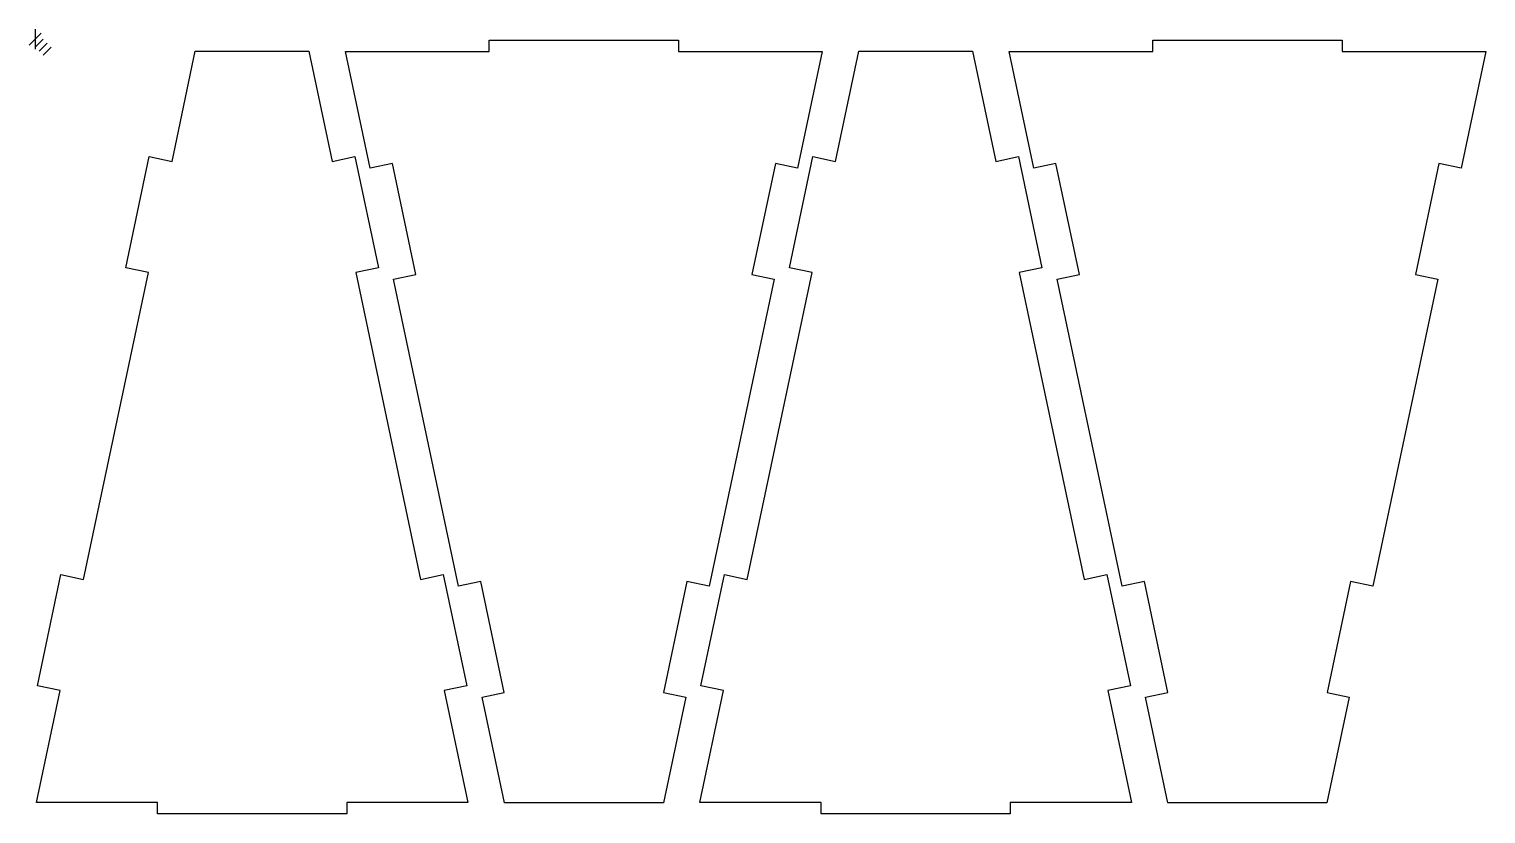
# Model space of a CAD drawing. Extents: x -1 to 192, y 0 to 104.
import ezdxf

# ---------------------------------------------------------------- set-up
doc = ezdxf.new("R2010")
doc.units = 0

msp = doc.modelspace()

# ---------------------------------------------------------------- linework, layer by layer
at = {"layer": 'Layer 1'}
for p, q in [((0.793749, 103.275749), (-0.793749, 101.688251)), ((0, 103.804915), (0, 101.159085)), ((1.058332, 102.482), (0, 101.423668)), ((1.587498, 101.952834), (0.529166, 100.894502)), ((2.116664, 101.423668), (1.058332, 100.365336))]:
    msp.add_line(p, q, dxfattribs=at)
at = {"layer": 'Layer_0'}
for p, q in [((59.995056, 100.849747), (59.995056, 102.349745)), ((59.995056, 102.349745), (84.995022, 102.349745)), ((84.995022, 102.349745), (84.995022, 100.849747)), ((147.659233, 100.849747), (147.659233, 102.349745)), ((147.659233, 102.349745), (172.659202, 102.349745)), ((172.659202, 102.349745), (172.659202, 100.849747)), ((18.084458, 86.330355), (21.162963, 100.879256)), ((21.162963, 100.879256), (36.162943, 100.879256)), ((36.162943, 100.879256), (39.24134, 86.330355)), ((44.255463, 85.440946), (40.995078, 100.849747)), ((40.995078, 100.849747), (59.995056, 100.849747)), ((84.995022, 100.849747), (103.995, 100.849747)), ((103.995, 100.849747), (100.734594, 85.440917)), ((105.748627, 86.330355), (108.827132, 100.879256)), ((108.827132, 100.879256), (123.827115, 100.879256)), ((123.827115, 100.879256), (126.905512, 86.330355)), ((131.919664, 85.440946), (128.659258, 100.849747)), ((128.659258, 100.849747), (147.659233, 100.849747)), ((172.659202, 100.849747), (191.659174, 100.849747)), ((191.659174, 100.849747), (188.398771, 85.440917)), ((11.979367, 72.290052), (15.08446, 86.965146)), ((15.08446, 86.965146), (18.084458, 86.330355)), ((39.24134, 86.330355), (42.241336, 86.965146)), ((42.241336, 86.965146), (45.346524, 72.290052)), ((99.643536, 72.290052), (102.748631, 86.965146)), ((102.748631, 86.965146), (105.748627, 86.330355)), ((126.905512, 86.330355), (129.905507, 86.965146)), ((129.905507, 86.965146), (133.010693, 72.290052)), ((47.190472, 86.061947), (44.255463, 85.440946)), ((50.295666, 71.386853), (47.190472, 86.061947)), ((97.799596, 86.061915), (94.69441, 71.386853)), ((100.734594, 85.440917), (97.799596, 86.061915)), ((134.854651, 86.061947), (131.919664, 85.440946)), ((137.959848, 71.386853), (134.854651, 86.061947)), ((185.463778, 86.061915), (182.358579, 71.386853)), ((188.398771, 85.440917), (185.463778, 86.061915)), ((6.399975, 31.108495), (14.979362, 71.655355)), ((14.979362, 71.655355), (11.979367, 72.290052)), ((45.346524, 72.290052), (42.346526, 71.655355)), ((42.346526, 71.655355), (50.925915, 31.108495)), ((47.360562, 70.765856), (50.295666, 71.386853)), ((94.064152, 31.108495), (102.643531, 71.655355)), ((94.69441, 71.386853), (97.629498, 70.765856)), ((102.643531, 71.655355), (99.643536, 72.290052)), ((133.010693, 72.290052), (130.010698, 71.655355)), ((130.010698, 71.655355), (138.590077, 31.108495)), ((135.024741, 70.765856), (137.959848, 71.386853)), ((182.358579, 71.386853), (185.293678, 70.765856)), ((55.940049, 30.219096), (47.360562, 70.765856)), ((97.629498, 70.765856), (89.050008, 30.219096)), ((143.604229, 30.219096), (135.024741, 70.765856)), ((185.293678, 70.765856), (176.714188, 30.219096)), ((0.294781, 17.068233), (3.399977, 31.743324)), ((3.399977, 31.743324), (6.399975, 31.108495)), ((50.925915, 31.108495), (53.925914, 31.743294)), ((53.925914, 31.743294), (57.031009, 17.068233)), ((58.875047, 30.840095), (55.940049, 30.219096)), ((61.980143, 16.165034), (58.875047, 30.840095)), ((86.115013, 30.840095), (83.009917, 16.165034)), ((89.050008, 30.219096), (86.115013, 30.840095)), ((87.95895, 17.068233), (91.064157, 31.743324)), ((91.064157, 31.743324), (94.064152, 31.108495)), ((138.590077, 31.108495), (141.590072, 31.743294)), ((141.590072, 31.743294), (144.695168, 17.068233)), ((146.539227, 30.840095), (143.604229, 30.219096)), ((149.644323, 16.165034), (146.539227, 30.840095)), ((173.7792, 30.840095), (170.674096, 16.165034)), ((176.714188, 30.219096), (173.7792, 30.840095)), ((0.162976, 1.632241), (3.294776, 16.433434)), ((3.294776, 16.433434), (0.294781, 17.068233)), ((57.031009, 17.068233), (54.031011, 16.433404)), ((54.031011, 16.433404), (57.162909, 1.632241)), ((59.045145, 15.544035), (61.980143, 16.165034)), ((61.995031, 1.602732), (59.045145, 15.544035)), ((85.944912, 15.544035), (82.995005, 1.602732)), ((83.009917, 16.165034), (85.944912, 15.544035)), ((87.82714, 1.632241), (90.958945, 16.433434)), ((90.958945, 16.433434), (87.95895, 17.068233)), ((144.695168, 17.068233), (141.695172, 16.433404)), ((141.695172, 16.433404), (144.827068, 1.632241)), ((146.709324, 15.544035), (149.644323, 16.165034)), ((149.659211, 1.602732), (146.709324, 15.544035)), ((173.609092, 15.544035), (170.659206, 1.602732)), ((170.674096, 16.165034), (173.609092, 15.544035)), ((16.162961, 1.632241), (0.162976, 1.632241)), ((16.162961, 0.132243), (16.162961, 1.632241)), ((41.162927, 0.132243), (16.162961, 0.132243)), ((41.162927, 1.632241), (41.162927, 0.132243)), ((57.162909, 1.632241), (41.162927, 1.632241)), ((82.995005, 1.602732), (61.995031, 1.602732)), ((103.827119, 1.632241), (87.82714, 1.632241)), ((103.827119, 0.132243), (103.827119, 1.632241)), ((128.827088, 0.132243), (103.827119, 0.132243)), ((128.827088, 1.632241), (128.827088, 0.132243)), ((144.827068, 1.632241), (128.827088, 1.632241)), ((170.659206, 1.602732), (149.659211, 1.602732))]:
    msp.add_line(p, q, dxfattribs=at)

doc.saveas('drawing.dxf')
